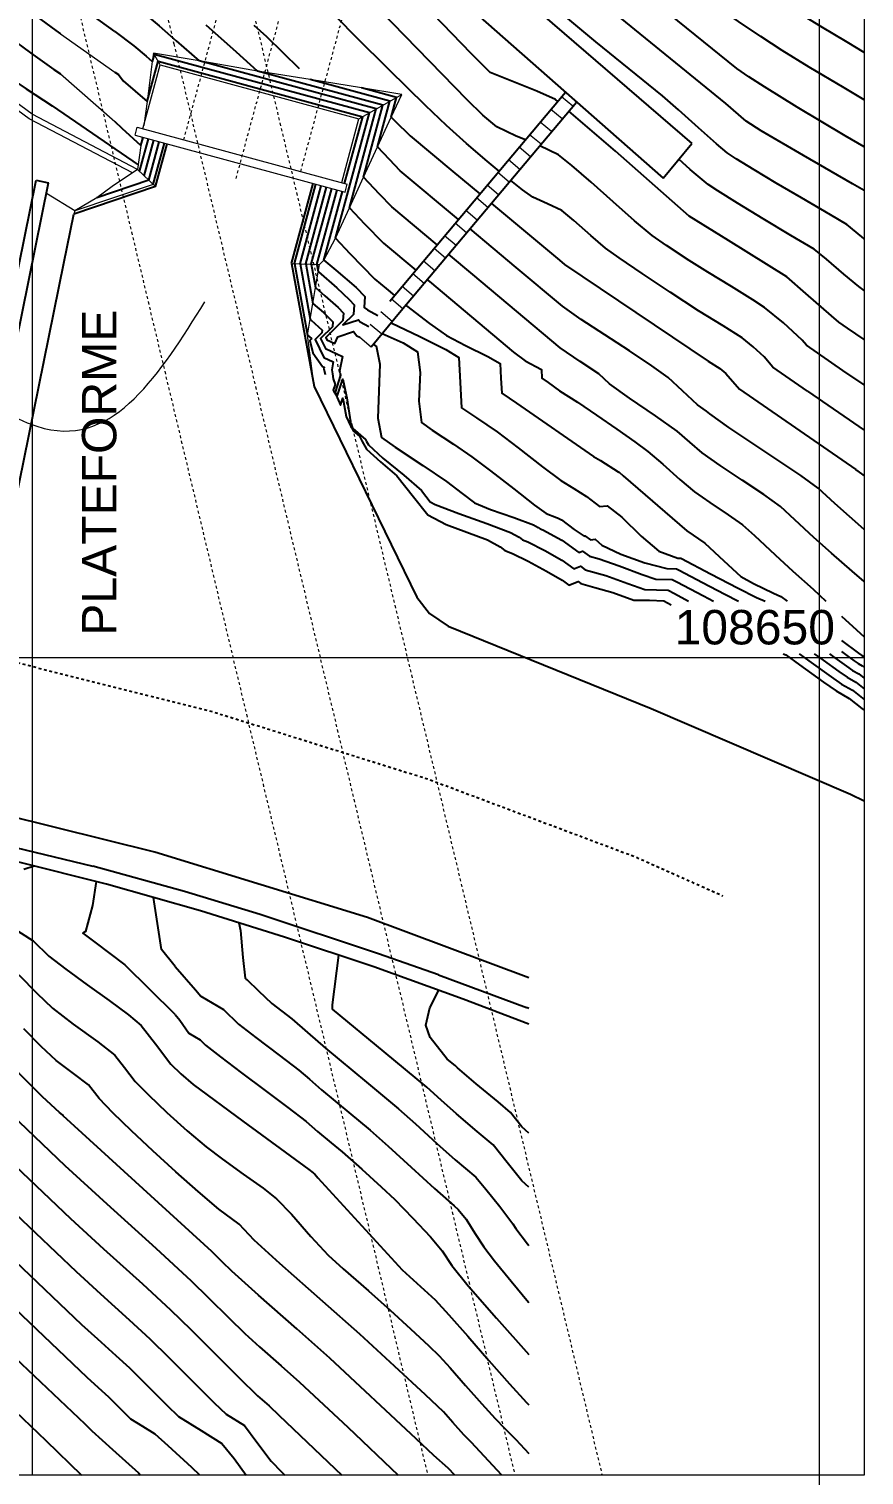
# Model space of a CAD drawing. Extents: x 62344 to 62624, y 108620 to 109406.
# Drawn here: x 62593.4 to 62623.7, y 108767.8 to 108820.3 of the extents above; entities that cross this region are included whole.
import ezdxf

# ---------------------------------------------------------------- set-up
doc = ezdxf.new("R2010")
doc.units = 0
doc.header["$LTSCALE"] = 0.039369
doc.header["$MEASUREMENT"] = 0
for name, pattern in [('DASHDOT', [2.8, 2, -0.25, 0.3, -0.25]), ('NASCOSTA', [9.525, 6.35, -3.175]), ('TRATTEGGIATA', [0.75, 0.5, -0.25]), ('TRATTEGGIATA2', [0.375, 0.25, -0.125]), ('TRATTOPUNTO2', [0.5, 0.25, -0.125, 0, -0.125])]:
    doc.linetypes.add(name, pattern=pattern)
doc.layers.add('0__No_Plot', color=5, linetype='Continuous', plot=False)
for name, color, linetype in [('Av. Pr.Profi', 7, 'Continuous'), ('Bâti', 7, 'Continuous'), ('CANALISATION', 2, 'Continuous'), ('coordinate', 2, 'Continuous'), ('curve livello 1m', 2, 'Continuous'), ('curve livello 5m', 7, 'Continuous'), ('LIN010TR', 2, 'NASCOSTA'), ('LIN018CO', 6, 'Continuous'), ('LIN025CO', 7, 'Continuous'), ('Strade', 7, 'Continuous')]:
    doc.layers.add(name, color=color, linetype=linetype)
doc.styles.add('ARIAL', font='arial.ttf')

msp = doc.modelspace()

# ---------------------------------------------------------------- linework, layer by layer
at = {"layer": '0__No_Plot', "linetype": 'Continuous', "lineweight": 0}
msp.add_xline((62622.07823, 109285.13341, 324), (0, -1), dxfattribs=at)
at = {"layer": 'Av. Pr.Profi', "color": 1, "linetype": 'DASHDOT'}
msp.add_line((62593.91335, 108808.19879), (62593.91603, 108808.17975), dxfattribs=at)
at = {"layer": 'Bâti', "linetype": 'Continuous'}
for p, q in [((62610.64199, 108822.03901), (62617.46399, 108816.15202)), ((62609.67999, 108820.82701), (62616.41199, 108814.90102)), ((62606.49324, 108810.43702), (62612.86975, 108818.01916)), ((62606.90699, 108810.09002), (62613.27518, 108817.66227)), ((62616.41199, 108814.90102), (62617.46399, 108816.15202)), ((62590.68319, 108800.2495), (62593.645, 108814.82599)), ((62591.1344, 108800.1541), (62594.09693, 108814.73416)), ((62593.645, 108814.82599), (62594.09693, 108814.73416)), ((62605.81099, 108808.77502), (62606.90699, 108810.09002)), ((62588.97141, 108791.53657), (62595.70832, 108789.92065)), ((62596.202, 108789.27), (62592.963, 108790.08)), ((62599.02692, 108788.99775), (62595.70832, 108789.92065)), ((62599.609, 108788.299), (62596.202, 108789.27)), ((62601.77699, 108788.174), (62599.02692, 108788.99775)), ((62602.662, 108787.34), (62599.609, 108788.299)), ((62606.07876, 108786.7433), (62601.77699, 108788.174)), ((62605.909, 108786.269), (62602.662, 108787.34)), ((62608.261, 108785.976), (62606.07876, 108786.7433)), ((62609.157, 108785.09799), (62605.909, 108786.269)), ((62608.261, 108785.976), (62611.45799, 108784.787)), ((62611.53953, 108784.18454), (62609.157, 108785.09799)), ((62611.53953, 108784.75271), (62611.45799, 108784.787))]:
    msp.add_line(p, q, dxfattribs=at)
at = {"layer": 'CANALISATION', "linetype": 'Continuous', "lineweight": 0}
for p, q in [((62613.1385, 108817.50818), (62612.72502, 108817.8555)), ((62612.7526, 108817.04875), (62612.33911, 108817.39606)), ((62612.36669, 108816.58931), (62611.9532, 108816.93663)), ((62611.98079, 108816.12988), (62611.5673, 108816.4772)), ((62611.59488, 108815.67045), (62611.18139, 108816.01776)), ((62611.20898, 108815.21102), (62610.79549, 108815.55833)), ((62610.82307, 108814.75158), (62610.40958, 108815.0989)), ((62610.05126, 108813.83272), (62609.63777, 108814.18003)), ((62610.43716, 108814.29215), (62610.02368, 108814.63946)), ((62609.66535, 108813.37328), (62609.25186, 108813.7206)), ((62609.27945, 108812.91385), (62608.86596, 108813.26117)), ((62608.89354, 108812.45442), (62608.48005, 108812.80173)), ((62608.50764, 108811.99499), (62608.09415, 108812.3423)), ((62608.12173, 108811.53555), (62607.70824, 108811.88287)), ((62607.73583, 108811.07612), (62607.32234, 108811.42343)), ((62606.96374, 108810.15749), (62606.55025, 108810.5048)), ((62607.34992, 108810.61669), (62606.93643, 108810.964)), ((62606.57929, 108809.69683), (62606.16755, 108810.04267)), ((62606.19514, 108809.23592), (62605.78165, 108809.58324))]:
    msp.add_line(p, q, dxfattribs=at)
at = {"layer": 'coordinate', "linetype": 'Continuous', "lineweight": 0}
for p, q in [((62593.49999, 108911.77057), (62593.49999, 108767.81839)), ((62541.935, 108797.50002), (62623.7144, 108797.50002))]:
    msp.add_line(p, q, dxfattribs=at)
at = {"layer": 'curve livello 1m', "linetype": 'Continuous', "lineweight": 0}
for p, q in [((62594.53186, 108820.1336), (62596.50663, 108818.74093)), ((62594.53186, 108818.68421), (62596.50663, 108816.95576)), ((62595.05419, 108813.70741), (62594.01659, 108814.33874)), ((62597.89691, 108814.67418), (62595.05418, 108813.70741))]:
    msp.add_line(p, q, dxfattribs=at)
at = {"layer": 'curve livello 1m'}
for p, q in [((62597.67597, 108817.6811), (62598.0724, 108819.14346)), ((62598.0724, 108819.14346), (62605.50416, 108817.12877)), ((62604.84742, 108814.70621), (62605.50416, 108817.12877)), ((62597.40137, 108815.13941), (62597.72323, 108816.32669)), ((62597.45138, 108816.08828), (62597.5302, 108816.37902)), ((62597.56655, 108814.98433), (62597.91627, 108816.27436)), ((62597.89691, 108814.67418), (62598.30233, 108816.1697)), ((62603.02391, 108811.80161), (62603.80376, 108814.67831)), ((62603.43377, 108811.78472), (62604.18983, 108814.57365)), ((62603.6387, 108811.77627), (62604.38286, 108814.52132)), ((62603.84363, 108811.76783), (62604.57589, 108814.46899)), ((62604.09392, 108811.92672), (62604.76893, 108814.41666)), ((62603.02391, 108811.80161), (62603.50369, 108809.19983)), ((62603.43377, 108811.78472), (62603.69802, 108810.35174)), ((62603.6387, 108811.77627), (62603.7948, 108810.92976)), ((62603.84363, 108811.76783), (62603.89157, 108811.50787)), ((62598.19625, 108786.895), (62597.9055, 108788.7845)), ((62598.69283, 108786.28645), (62598.19625, 108786.895)), ((62598.69283, 108784.54083), (62596.86405, 108786.34354))]:
    msp.add_line(p, q, dxfattribs=at)
at = {"layer": 'curve livello 1m', "flags": 128}
for points in [[(62623.7144, 108817.73864), (62622.99044, 108818.1719), (62621.71964, 108818.93291), (62620.74142, 108819.53482), (62620.74142, 108819.53482), (62619.96648, 108820.03775), (62619.14738, 108820.58241), (62618.41694, 108821.0795), (62617.90796, 108821.43973), (62617.90796, 108821.43973), (62616.64068, 108822.46999), (62612.90119, 108825.58794), (62610.41947, 108827.75773), (62610.41947, 108827.75773), (62608.73707, 108829.28026), (62607.48264, 108830.41), (62607.48264, 108830.41), (62603.20613, 108833.31682)], [(62623.7144, 108816.03193), (62623.02361, 108816.43422), (62623.02361, 108816.43422), (62621.28104, 108817.48018), (62620.09279, 108818.20851), (62620.09279, 108818.20851), (62619.52916, 108818.57893), (62619.09091, 108818.88206), (62619.09091, 108818.88206), (62615.7529, 108821.59577), (62610.52301, 108825.9564), (62610.19161, 108826.08877), (62609.53959, 108826.75589), (62609.20238, 108827.07462), (62608.57837, 108827.57509), (62607.91474, 108828.10541), (62607.91474, 108828.10541), (62607.20998, 108828.73798), (62606.39835, 108829.48591), (62605.82228, 108829.99512), (62605.82228, 108829.99512), (62605.26019, 108830.3818)], [(62612.58755, 108817.68361), (62612.50417, 108817.7554), (62611.83309, 108818.0613), (62610.85707, 108818.44764), (62610.13702, 108818.73875), (62610.13702, 108818.73875), (62609.43949, 108819.42109), (62608.06011, 108820.84832), (62606.49427, 108822.47404), (62605.26019, 108823.72867)], [(62623.7144, 108819.45472), (62623.0988, 108819.82973), (62622.14522, 108820.39954), (62621.39004, 108820.86113), (62621.39004, 108820.86113), (62620.49152, 108821.44973), (62619.38389, 108822.19439), (62619.27013, 108822.27265)], [(62596.50663, 108821.70549), (62596.55528, 108821.67079), (62597.20545, 108821.1903), (62597.20545, 108821.1903), (62597.54819, 108820.9048), (62598.11251, 108820.42261), (62598.72912, 108819.88839), (62598.72912, 108819.88839), (62599.55937, 108819.15479)], [(62611.41315, 108816.28715), (62611.08054, 108816.42282), (62610.37731, 108816.76276), (62610.37731, 108816.76276), (62609.87176, 108817.18225), (62609.30232, 108817.74132), (62606.58176, 108820.52808), (62605.26019, 108821.87851)], [(62623.7144, 108812.69532), (62623.62715, 108812.76885), (62623.08789, 108813.21827), (62623.08789, 108813.21827), (62622.49885, 108813.56769), (62621.4359, 108814.18216), (62620.51856, 108814.71821), (62620.51856, 108814.71821), (62619.72807, 108815.19609), (62619.06912, 108815.60135), (62618.73939, 108815.81242), (62618.73939, 108815.81242), (62618.35442, 108816.14067), (62617.69741, 108816.72703), (62616.97334, 108817.37503), (62616.38716, 108817.88821), (62616.38716, 108817.88821), (62613.97734, 108819.84733), (62611.57518, 108821.85023)], [(62589.87812, 108820.87341), (62590.66977, 108820.09932), (62591.15863, 108819.64372), (62591.15863, 108819.64372), (62591.67948, 108819.2494), (62592.46811, 108818.68473), (62592.46811, 108818.68473), (62593.28364, 108818.14104), (62594.23166, 108817.5215), (62597.35316, 108815.38146)], [(62593.63645, 108820.79508), (62594.35857, 108820.25908), (62594.53186, 108820.1336)], [(62592.17922, 108820.39002), (62592.65202, 108820.02532), (62593.43401, 108819.45264), (62594.2906, 108818.84379), (62594.2906, 108818.84379), (62594.53186, 108818.68421)], [(62601.68726, 108818.78515), (62600.92526, 108819.47459), (62599.82082, 108820.45047)], [(62603.20614, 108818.86527), (62602.02118, 108820.02311), (62601.55697, 108820.44311)], [(62605.02319, 108813.82582), (62605.99488, 108817.41018), (62599.55937, 108819.15479)], [(62596.50663, 108818.74093), (62596.63443, 108818.65588), (62596.79924, 108818.43686), (62597.67597, 108817.6811)], [(62605.53036, 108814.93228), (62606.24024, 108817.55088), (62601.68726, 108818.78515)], [(62606.03685, 108816.03622), (62606.48561, 108817.69158), (62603.59856, 108818.47424)], [(62606.53547, 108817.11115), (62606.73097, 108817.83228), (62605.46166, 108818.17638)], [(62623.7144, 108809.04098), (62623.11749, 108809.44844), (62623.11749, 108809.44844), (62622.80043, 108809.67632), (62622.52547, 108809.90685), (62621.59728, 108810.71756), (62620.90618, 108811.31771), (62620.90618, 108811.31771), (62618.78838, 108812.63742), (62617.36486, 108813.5129), (62614.68464, 108815.87814), (62612.99681, 108817.33126)], [(62596.50663, 108816.95576), (62596.75245, 108816.71314), (62597.45138, 108816.08828)], [(62606.53547, 108817.11116), (62606.6659, 108816.98176), (62607.22323, 108816.43459), (62608.77888, 108815.14378), (62609.76274, 108814.32469)], [(62608.98707, 108813.40236), (62606.8692, 108815.16554), (62606.4753, 108815.57621), (62606.03684, 108816.03623)], [(62623.7144, 108807.39885), (62622.9482, 108807.92065), (62621.62499, 108808.83331), (62621.47101, 108809.01192), (62620.78638, 108809.64261), (62620.09675, 108810.20929), (62620.09675, 108810.20929), (62619.66801, 108810.48548), (62618.89784, 108810.96034), (62618.04399, 108811.48537), (62617.36417, 108811.9121), (62617.36417, 108811.9121), (62616.5433, 108812.45379), (62616.01213, 108812.82046), (62616.01213, 108812.82046), (62615.37112, 108813.35042), (62614.59524, 108814.03803), (62613.80075, 108814.75261), (62613.10392, 108815.36349), (62612.62104, 108815.73999), (62612.62104, 108815.73999), (62611.93817, 108816.07246)], [(62623.7144, 108810.82025), (62623.52448, 108810.96076), (62623.52448, 108810.96076), (62622.97643, 108811.41675), (62622.34663, 108811.95845), (62621.90071, 108812.32212), (62621.90071, 108812.32212), (62621.05576, 108812.81539), (62620.04709, 108813.42393), (62619.1164, 108813.99239), (62618.40448, 108814.43416), (62618.05213, 108814.66266), (62618.05213, 108814.66266), (62617.4022, 108815.21683), (62616.98824, 108815.58627)], [(62608.21139, 108812.48002), (62606.56302, 108813.85233), (62606.11154, 108814.31837), (62605.53035, 108814.93229)], [(62605.02319, 108813.82582), (62605.5742, 108813.24378), (62606.25685, 108812.53912), (62606.25685, 108812.53912), (62607.43572, 108811.55767)], [(62610.17775, 108813.97919), (62612.65514, 108811.91669), (62612.83196, 108811.76805), (62614.12322, 108810.8972), (62618.04839, 108808.26009), (62618.4779, 108807.99244), (62618.69391, 108807.80424), (62619.18592, 108807.23352), (62623.41406, 108804.31723), (62623.41851, 108804.31419), (62623.42021, 108804.31285), (62623.43459, 108804.30252), (62623.7144, 108804.089)], [(62623.7144, 108802.14356), (62622.65564, 108803.08582), (62622.04659, 108803.64776), (62621.4153, 108804.10687), (62620.58175, 108804.66573), (62619.67025, 108805.26421), (62618.8051, 108805.84218), (62618.11062, 108806.33949), (62617.98987, 108806.44371), (62617.66382, 108806.67215), (62617.12454, 108807.1726), (62616.59679, 108807.66081), (62616.00176, 108808.08868), (62615.19135, 108808.62526), (62614.29432, 108809.20697), (62613.43942, 108809.77025), (62612.75541, 108810.25152), (62611.0802, 108811.65976), (62609.40207, 108813.05685)], [(62623.7144, 108800.25378), (62623.28541, 108800.63418), (62622.53362, 108801.29116), (62621.89325, 108801.85671), (62621.20087, 108802.4973), (62620.67268, 108802.98284), (62620.07721, 108803.40972), (62619.2888, 108803.93208), (62618.48258, 108804.4652), (62617.83369, 108804.92437), (62617.38307, 108805.31292), (62616.92377, 108805.70977), (62616.13409, 108806.27178), (62615.19342, 108806.90874), (62614.46686, 108807.43112), (62614.07817, 108807.79127), (62613.40384, 108808.24793), (62612.67886, 108808.73499), (62609.50527, 108811.40284), (62608.6264, 108812.13452)], [(62604.09392, 108811.92672), (62604.52718, 108811.5622), (62605.26237, 108810.92798), (62605.58765, 108810.60015), (62605.58765, 108810.60015), (62605.55635, 108810.20811), (62605.67555, 108810.11949), (62606.05684, 108809.9134)], [(62603.89157, 108811.50787), (62603.89917, 108811.50132), (62604.56359, 108810.91346), (62605.0151, 108810.4956), (62605.198, 108810.29639), (62605.198, 108810.29639), (62605.17053, 108809.95238), (62604.77973, 108809.56976), (62605.35481, 108809.75621), (62605.41797, 108809.68292), (62605.72552, 108809.51587)], [(62607.85073, 108811.21218), (62607.93034, 108811.14591), (62610.9764, 108808.58526), (62611.41057, 108808.26249), (62611.99389, 108807.95739), (62612.01276, 108807.63652), (62612.24057, 108807.48212), (62612.64641, 108807.17246), (62613.30958, 108806.76106), (62613.99896, 108806.29729), (62614.73306, 108805.78937), (62615.39244, 108805.32099), (62615.85767, 108804.97582), (62615.85767, 108804.97582), (62616.40148, 108804.5143), (62617.02735, 108803.95701), (62617.55676, 108803.50925), (62617.55676, 108803.50925), (62618.1144, 108803.12094), (62618.77998, 108802.68275), (62619.29878, 108802.31792), (62619.29878, 108802.31792), (62619.73058, 108801.92488), (62620.47997, 108801.22751), (62621.13085, 108800.62759), (62621.13085, 108800.62759), (62621.8623, 108799.98348), (62622.32061, 108799.54685)], [(62603.7948, 108810.92976), (62604.13515, 108810.63269), (62604.61393, 108810.1973), (62604.80834, 108809.99264), (62604.80834, 108809.99264), (62604.78728, 108809.7288), (62604.16495, 108809.11951), (62604.20642, 108809.03441), (62604.49482, 108808.89891), (62604.60177, 108809.14364), (62605.16533, 108809.32635), (62605.2949, 108809.17599), (62605.39751, 108809.12232)], [(62603.69802, 108810.35174), (62604.07997, 108810.01834), (62604.41869, 108809.68889), (62604.41869, 108809.68889), (62604.40403, 108809.50522), (62603.9708, 108809.08106), (62604.15098, 108808.71135), (62604.76813, 108808.4214), (62604.66622, 108807.8978), (62604.67462, 108807.85624), (62604.68221, 108807.80182), (62604.70309, 108807.74411), (62604.50441, 108807.13295), (62604.51061, 108807.12014), (62604.51858, 108807.10685), (62604.53056, 108807.08844), (62604.57893, 108806.97941), (62604.78326, 108807.59873), (62604.92317, 108806.92705), (62605.07439, 108805.96221), (62605.07439, 108805.96221), (62605.12596, 108805.85574), (62605.1317, 108805.84388), (62605.13731, 108805.83231), (62605.14813, 108805.80997), (62605.61003, 108805.41456), (62605.64809, 108805.34386), (62605.71578, 108805.21812), (62606.23606, 108804.73867), (62607.00212, 108804.1154), (62607.63575, 108803.55481), (62607.63575, 108803.55481), (62607.95396, 108803.1545), (62608.14221, 108803.05279), (62608.99753, 108802.72296), (62610.01758, 108802.36807), (62610.87409, 108802.03789), (62610.87409, 108802.03789), (62611.18652, 108801.86937), (62611.30862, 108801.77221), (62611.49857, 108801.70106), (62612.12051, 108801.38539), (62612.74289, 108801.02989), (62612.74289, 108801.02989), (62613.1752, 108800.72036), (62613.40946, 108800.80726), (62613.58184, 108800.68546), (62614.33725, 108800.47021), (62615.13242, 108800.18202), (62615.754, 108799.96262), (62616.59321, 108799.9452), (62616.82551, 108799.81621), (62617.33823, 108799.54685)], [(62606.5425, 108809.65269), (62607.5778, 108809.14814), (62608.52456, 108808.67931), (62608.99104, 108808.38539), (62608.99104, 108808.38539), (62609.04742, 108807.48465), (62609.0983, 108806.56159), (62609.0983, 108806.56159), (62609.63535, 108806.19316), (62610.39316, 108805.68398), (62610.39316, 108805.68398), (62611.15532, 108805.10664), (62612.0374, 108804.42072), (62612.69991, 108803.92393), (62612.69991, 108803.92393), (62613.17302, 108803.63089), (62613.63206, 108803.34567), (62613.63206, 108803.34567), (62614.10346, 108802.97366), (62614.37953, 108803.00606), (62614.9204, 108802.59481), (62615.61818, 108801.89747), (62616.26378, 108801.35184), (62616.26378, 108801.35184), (62616.95242, 108801.10512), (62617.05375, 108801.10302), (62617.0818, 108801.08744), (62618.13434, 108800.53135), (62619.14523, 108800.00926), (62619.81121, 108799.67778), (62619.81121, 108799.67778), (62620.12092, 108799.54685)], [(62603.50334, 108809.20013), (62603.63939, 108809.08138), (62603.63752, 108809.05806), (62603.5825, 108809.00418), (62603.69846, 108808.55448), (62604.04009, 108808.06524), (62604.10523, 108808.03464), (62604.09447, 108807.97937), (62604.13708, 108807.7684)], [(62606.2149, 108809.25963), (62606.97432, 108808.92465), (62607.48962, 108808.59938), (62607.48962, 108808.59938), (62607.59437, 108807.84332), (62607.54323, 108806.80822), (62607.64107, 108806.02412), (62607.64107, 108806.02412), (62608.03002, 108805.74892), (62608.80342, 108805.23677), (62609.46946, 108804.78491), (62609.46946, 108804.78491), (62610.14854, 108804.27232), (62610.98833, 108803.61833), (62611.74353, 108803.03273), (62612.16883, 108802.7253), (62612.16883, 108802.7253), (62612.54398, 108802.58593), (62612.57393, 108802.56977), (62612.58563, 108802.56046), (62612.60383, 108802.55364), (62612.72309, 108802.48932), (62613.19034, 108802.14897), (62613.54226, 108801.9028), (62613.54226, 108801.9028), (62613.57021, 108801.91317), (62613.77521, 108801.76832), (62613.94417, 108801.78815), (62614.1928, 108801.56987), (62614.88054, 108801.24549), (62615.75466, 108800.93231), (62616.55294, 108800.72429), (62616.55294, 108800.72429), (62616.90023, 108800.71708), (62616.99636, 108800.6637), (62617.84445, 108800.21563), (62618.65898, 108799.79495), (62619.15745, 108799.54685)], [(62605.88706, 108808.86628), (62605.9882, 108808.81338), (62606.12395, 108808.1414), (62606.09103, 108807.17038), (62606.05562, 108806.18918), (62606.18385, 108805.48666), (62606.18385, 108805.48666), (62606.68629, 108805.13115), (62607.68537, 108804.46956), (62608.54575, 108803.88584), (62608.54575, 108803.88584), (62609.11887, 108803.44566), (62609.56431, 108803.10868), (62609.56431, 108803.10868), (62610.14752, 108802.87572), (62610.99248, 108802.58412), (62611.70903, 108802.31192), (62611.70903, 108802.31192), (62611.88022, 108802.21958), (62611.94712, 108802.16634), (62612.0512, 108802.12736), (62612.73298, 108801.75961), (62613.35872, 108801.31159), (62613.48983, 108801.36022), (62613.74209, 108801.18198), (62614.08873, 108801.08321), (62614.81507, 108800.82444), (62615.65202, 108800.51313), (62616.15346, 108800.34346), (62616.15346, 108800.34346), (62616.74671, 108800.33115), (62616.91093, 108800.23996), (62617.87842, 108799.7317), (62618.24501, 108799.54685)], [(62622.89405, 108799.00115), (62623.43744, 108798.50364), (62623.7144, 108798.24964)], [(62622.89405, 108799.00115), (62623.43744, 108798.50364), (62623.7144, 108798.24964)], [(62621.35926, 108797.6322), (62621.79497, 108797.31477), (62622.52111, 108796.79484), (62622.89739, 108796.53237), (62623.2944, 108796.30992), (62623.7144, 108795.97498)], [(62621.90679, 108797.6322), (62622.22413, 108797.401), (62622.79877, 108796.98955), (62623.09655, 108796.78184), (62623.41073, 108796.6058), (62623.7144, 108796.36363)], [(62622.4543, 108797.6322), (62622.65331, 108797.48722), (62623.07645, 108797.18424), (62623.29572, 108797.03129), (62623.52706, 108796.90167), (62623.7144, 108796.75227)], [(62622.89405, 108797.71071), (62623.08248, 108797.57343), (62623.35412, 108797.37893), (62623.49489, 108797.28075), (62623.6434, 108797.19753), (62623.7144, 108797.14091)], [(62595.8245, 108789.36441), (62595.69563, 108788.49681), (62595.43216, 108787.54625), (62595.3461, 108787.48654), (62595.77795, 108787.16136), (62596.86405, 108786.34354)], [(62601.00029, 108787.86197), (62601.06133, 108787.58451), (62601.15527, 108786.61131), (62601.23887, 108785.86308), (62601.27328, 108785.82315), (62601.29186, 108785.812), (62601.72165, 108785.40078), (62602.20295, 108784.93371), (62602.93143, 108784.38004), (62603.49575, 108783.88678), (62604.15219, 108783.3104), (62605.64342, 108782.0791), (62606.80785, 108781.11764), (62607.42543, 108780.56451), (62608.19937, 108779.85841), (62608.86422, 108779.26116), (62609.60828, 108778.6331), (62609.98222, 108778.20278), (62610.48345, 108777.57323), (62610.96159, 108776.93331), (62611.06329, 108776.77451), (62611.49383, 108776.21367), (62611.53953, 108776.1567)], [(62611.53953, 108778.26475), (62611.28199, 108778.49823), (62610.75248, 108779.16532), (62610.24033, 108779.80657), (62610.24033, 108779.80657), (62609.66398, 108780.2956), (62608.90714, 108780.9319), (62608.90714, 108780.9319), (62608.35669, 108781.42928), (62607.83399, 108781.90075), (62607.83399, 108781.90075), (62606.2836, 108783.18089), (62604.41063, 108784.72738), (62604.40757, 108784.84662), (62604.41334, 108784.89302), (62604.63673, 108786.68865)], [(62593.01696, 108785.98348), (62593.66691, 108785.31659), (62594.23962, 108784.76329), (62594.99245, 108784.18968), (62595.89003, 108783.54669), (62596.50593, 108783.0623), (62596.85776, 108782.60821), (62597.23759, 108782.11043), (62597.72205, 108781.6187), (62598.3936, 108780.98465), (62599.13145, 108780.31963), (62599.81478, 108779.73498), (62600.4148, 108779.28095), (62601.16736, 108778.7472), (62601.88473, 108778.2364), (62602.37924, 108777.85119), (62602.91426, 108777.28426), (62603.62451, 108776.478), (62604.24893, 108775.80204), (62604.79875, 108775.30828), (62605.71681, 108774.50108), (62606.50549, 108773.80055), (62607.24561, 108773.1221), (62607.90484, 108772.50835), (62608.28542, 108772.14341), (62608.6842, 108771.70771), (62609.24217, 108771.07364), (62609.82892, 108770.40566), (62610.31401, 108769.86825), (62610.66786, 108769.50787), (62611.0636, 108769.10601), (62611.53953, 108768.59611)], [(62598.69283, 108786.28645), (62599.42632, 108785.43526), (62599.62075, 108785.20962), (62600.44422, 108784.71545), (62600.99748, 108784.1821), (62601.6208, 108783.69826), (62602.47122, 108783.06699), (62603.19016, 108782.51559), (62603.56743, 108782.18583), (62604.00629, 108781.80049), (62605.00324, 108780.97731), (62605.78172, 108780.33453), (62606.42936, 108779.75765), (62607.2622, 108778.99916), (62608.11468, 108778.22233), (62608.82129, 108777.59041), (62608.97623, 108777.45963), (62609.25804, 108777.10567), (62609.58261, 108776.59836), (62609.90214, 108776.09988), (62610.28977, 108775.60033), (62610.89269, 108774.85801), (62611.53002, 108774.09563), (62611.53953, 108774.0847)], [(62598.69283, 108784.54083), (62598.86235, 108784.32669), (62599.19214, 108783.86161), (62599.59658, 108783.6189), (62599.79201, 108783.4305), (62600.33679, 108782.99706), (62601.10405, 108782.42054), (62601.96461, 108781.78279), (62602.78928, 108781.1657), (62603.44888, 108780.65114), (62603.86039, 108780.29058), (62604.36307, 108779.87552), (62604.75559, 108779.55142), (62605.4719, 108778.92174), (62606.18018, 108778.28232), (62606.66792, 108777.82497), (62607.3284, 108777.1505), (62607.96824, 108776.46152), (62608.39551, 108775.96473), (62608.39551, 108775.96473), (62608.74098, 108775.42525), (62609.3366, 108774.69193), (62610.36479, 108773.50969), (62611.53953, 108772.19215)], [(62610.55505, 108767.81839), (62609.44476, 108769.00791), (62609.44476, 108769.00791), (62609.17261, 108769.28465), (62608.78347, 108769.72228), (62608.43611, 108770.11068), (62608.43611, 108770.11068), (62607.78808, 108770.73206), (62606.66557, 108771.77713), (62605.40534, 108772.93235), (62605.40534, 108772.93235), (62604.06243, 108774.12518), (62602.49921, 108775.49962), (62601.56301, 108776.34037), (62601.56301, 108776.34037), (62601.02342, 108776.93176), (62600.28332, 108777.47542), (62599.5347, 108778.10892), (62598.71499, 108778.83057), (62597.88459, 108779.58467), (62597.10392, 108780.31553), (62596.43339, 108780.96747), (62595.93343, 108781.4848), (62595.93343, 108781.4848), (62595.55135, 108781.98188), (62594.99982, 108782.39982), (62594.36785, 108782.87016), (62594.36785, 108782.87016), (62593.82979, 108783.37392), (62593.19224, 108784.01847)], [(62608.85404, 108767.81839), (62608.60621, 108768.07286), (62608.60621, 108768.07286), (62608.09003, 108768.52711), (62607.45167, 108769.13476), (62604.3052, 108772.06416), (62603.11265, 108773.12454), (62601.71635, 108774.35288), (62600.75185, 108775.21585), (62600.75185, 108775.21585), (62600.39952, 108775.56357), (62600.02796, 108775.93106), (62600.02796, 108775.93106), (62595.31509, 108780.22704), (62594.62927, 108780.85917), (62594.59676, 108780.90146), (62594.49607, 108780.97704), (62593.88035, 108781.54758), (62593.15489, 108782.27278), (62592.88273, 108782.55236)], [(62592.88273, 108780.78404), (62593.03025, 108780.63854), (62594.69079, 108779.05678), (62596.20815, 108777.67003), (62597.98803, 108776.05934), (62599.27848, 108774.87491), (62599.90726, 108774.25734), (62600.63748, 108773.52668), (62601.22039, 108772.95629), (62601.75909, 108772.47429), (62602.53897, 108771.78822), (62603.20505, 108771.19596), (62604.96246, 108769.55979), (62606.79189, 108767.81839)], [(62592.88273, 108777.31692), (62595.09386, 108775.21069), (62595.98213, 108774.39888), (62597.02409, 108773.45597), (62597.77953, 108772.76259), (62598.47588, 108772.07963), (62599.33828, 108771.21537), (62600.11224, 108770.44206), (62600.54329, 108770.03197), (62601.20757, 108769.61962), (62601.66379, 108769.01831), (62602.1823, 108768.31738), (62602.5724, 108767.92146), (62602.67937, 108767.81839)], [(62592.88273, 108775.58585), (62595.29539, 108773.28765), (62595.86912, 108772.7633), (62596.54211, 108772.15428), (62597.03005, 108771.70644), (62597.66169, 108771.08357), (62598.38659, 108770.35673), (62598.81514, 108769.94275), (62599.63909, 108769.43707), (62600.38342, 108768.96923), (62600.84022, 108768.41856), (62601.26865, 108767.81839)], [(62599.59324, 108767.81839), (62599.30074, 108768.09318), (62599.30074, 108768.09318), (62598.44517, 108768.88136), (62597.96549, 108769.3082), (62597.96549, 108769.3082), (62597.51739, 108769.58529), (62597.087, 108769.85352), (62597.087, 108769.85352), (62596.73539, 108770.19882), (62596.28057, 108770.65028), (62596.28057, 108770.65028), (62595.91055, 108770.988), (62595.49693, 108771.3646), (62595.49693, 108771.3646), (62592.88273, 108773.85478)], [(62592.88273, 108772.07441), (62595.4138, 108769.67468), (62595.66657, 108769.43003), (62596.41343, 108768.74664), (62597.35666, 108767.89476), (62597.44028, 108767.81839)]]:
    msp.add_lwpolyline(points, dxfattribs=at)
at = {"layer": 'curve livello 5m'}
for p, q in [((62596.50663, 108820.21836), (62594.53186, 108821.64487)), ((62597.73173, 108814.82926), (62598.1093, 108816.22203)), ((62597.73173, 108814.82926), (62595.8479, 108814.18859)), ((62597.9795, 108814.59665), (62595.00811, 108813.58611)), ((62603.22884, 108811.79316), (62603.99679, 108814.62598)), ((62603.22884, 108811.79316), (62603.60008, 108809.77998)), ((62621.65657, 108807.17047), (62623.7144, 108805.74704)), ((62611.09379, 108806.73424), (62613.88662, 108804.79923))]:
    msp.add_line(p, q, dxfattribs=at)
at = {"layer": 'curve livello 5m', "flags": 128}
for points in [[(62623.7144, 108814.44701), (62623.29071, 108814.69835), (62621.51436, 108815.72521), (62619.98135, 108816.62104), (62619.42666, 108816.96218), (62618.69331, 108817.60934), (62614.86512, 108820.72155), (62611.04909, 108823.90331), (62610.17796, 108824.25126), (62609.79107, 108824.63686), (62609.08284, 108825.37241), (62608.46404, 108826.00489), (62607.96696, 108826.48312), (62607.57762, 108826.8427), (62607.04105, 108827.28668), (62606.32725, 108827.85246), (62605.54327, 108828.46722), (62605.26019, 108828.6911)], [(62603.20613, 108822.12737), (62605.26019, 108820.0326)], [(62596.50663, 108820.21836), (62597.1959, 108819.70358), (62597.1959, 108819.70358), (62597.63741, 108819.32632), (62597.86116, 108819.12862)], [(62610.46346, 108815.15791), (62610.03061, 108815.51706), (62609.27676, 108816.16282), (62608.5475, 108816.80842), (62607.7809, 108817.5419), (62606.47143, 108818.82752), (62605.26019, 108820.0326)], [(62604.51602, 108812.71936), (62605.74952, 108817.26947), (62597.9317, 108819.38882), (62597.86116, 108819.12862)], [(62621.65657, 108807.17047), (62620.40546, 108808.03341), (62620.08246, 108808.40808), (62619.68634, 108808.77299), (62619.28733, 108809.10087), (62618.59365, 108809.53542), (62617.70628, 108810.08609), (62616.66919, 108810.76448), (62615.6547, 108811.43993), (62614.82122, 108812.00603), (62614.32714, 108812.35635), (62613.78798, 108812.81512), (62613.17415, 108813.36571), (62612.73791, 108813.72459), (62612.21567, 108813.96318), (62611.68639, 108814.20391), (62611.31076, 108814.4751), (62610.88161, 108814.81613)], [(62604.51602, 108812.71936), (62605.03684, 108812.1692), (62605.95067, 108811.22592), (62605.95067, 108811.22592), (62606.35541, 108810.88896), (62606.65883, 108810.63389)], [(62607.07218, 108810.28643), (62607.0921, 108810.26968), (62607.93132, 108809.62747), (62608.54306, 108809.191), (62608.54306, 108809.191), (62609.23748, 108808.82513), (62610.05361, 108808.42823), (62610.49247, 108808.17139), (62610.49247, 108808.17139), (62610.52561, 108807.64179), (62610.55553, 108807.09905), (62610.55553, 108807.09905), (62611.09379, 108806.73424)], [(62603.60008, 108809.77998), (62603.63827, 108809.74765), (62604.02904, 108809.38514), (62604.02904, 108809.38514), (62604.02078, 108809.28164), (62603.77665, 108809.04262), (62604.09553, 108808.3883), (62604.43668, 108808.22802), (62604.38035, 108807.93859), (62604.40912, 108807.79614), (62604.43514, 108807.60962), (62604.50668, 108807.41184), (62604.43793, 108807.20034), (62604.45965, 108807.1555), (62604.48754, 108807.10898), (62604.52948, 108807.04456), (62604.69877, 108806.66292), (62604.78147, 108806.91357), (62604.89929, 108806.25124), (62605.07695, 108805.88446), (62605.09673, 108805.8436), (62605.11605, 108805.80373), (62605.15332, 108805.72677), (62605.38661, 108805.52707), (62605.47782, 108805.35763), (62605.64006, 108805.05627), (62606.15668, 108804.60318), (62606.74683, 108804.09746), (62606.74683, 108804.09746), (62607.34475, 108803.33575), (62607.87264, 108802.68116), (62607.87264, 108802.68116), (62608.53866, 108802.32131), (62609.28854, 108802.0427), (62610.03914, 108801.76388), (62610.03914, 108801.76388), (62610.49282, 108801.51917), (62610.67011, 108801.37809), (62610.94593, 108801.27477), (62611.51448, 108800.99367), (62612.18368, 108800.63271), (62612.75278, 108800.30018), (62612.75278, 108800.30018), (62612.99166, 108800.12914), (62613.32908, 108800.25431), (62613.42158, 108800.18895), (62613.92946, 108800.04159), (62614.58576, 108799.85722), (62614.58576, 108799.85722), (62615.35452, 108799.58179), (62615.91819, 108799.57352), (62616.43969, 108799.55927), (62616.43969, 108799.55927), (62616.70246, 108799.41335)], [(62613.88662, 108804.79923), (62614.14481, 108804.64433), (62614.78823, 108804.23609), (62614.78823, 108804.23609), (62614.80505, 108804.22282), (62614.81489, 108804.22397), (62614.96626, 108804.09108), (62617.27983, 108802.09413), (62617.92487, 108801.653), (62618.61553, 108801.01081), (62619.23745, 108800.44197), (62619.23745, 108800.44197), (62619.70101, 108800.18566), (62620.42682, 108799.82769), (62620.42682, 108799.82769), (62620.68634, 108799.71798), (62620.92124, 108799.54685)], [(62622.89405, 108798.10959), (62623.51166, 108797.65965), (62623.6318, 108797.57363), (62623.69405, 108797.5302), (62623.7144, 108797.5188)], [(62620.77627, 108797.6322), (62620.87082, 108797.58916), (62620.87082, 108797.58916), (62621.36579, 108797.22856), (62622.24343, 108796.60015), (62622.69823, 108796.28292), (62623.17806, 108796.01406), (62623.63671, 108795.64176), (62623.7144, 108795.58119)], [(62593.57399, 108789.92721), (62593.19742, 108789.79591)], [(62592.79927, 108787.67979), (62593.54226, 108787.21569), (62594.1114, 108786.65641), (62594.71794, 108786.17898), (62595.49225, 108785.61613), (62596.2982, 108785.04062), (62596.99966, 108784.52522), (62597.46052, 108784.14271), (62597.46052, 108784.14271), (62597.98045, 108783.47167), (62598.54176, 108782.73606), (62598.54176, 108782.73606), (62598.90261, 108782.38464), (62599.34625, 108781.99455), (62599.34625, 108781.99455), (62601.15176, 108780.66457), (62603.54667, 108778.90901), (62603.54667, 108778.90901), (62603.70761, 108778.7867), (62603.71449, 108778.78067), (62603.72289, 108778.77373), (62603.72945, 108778.76831), (62603.76142, 108778.73945), (62603.88044, 108778.61129), (62606.93485, 108775.26371), (62607.60564, 108774.66875), (62608.13474, 108774.17615), (62608.62927, 108773.64017), (62609.31792, 108772.8619), (62610.09137, 108771.97919), (62610.84031, 108771.12989), (62611.45541, 108770.45184), (62611.45541, 108770.45184), (62611.53953, 108770.36617)], [(62611.53953, 108780.23317), (62611.28321, 108780.46404), (62610.87238, 108780.98004), (62610.42292, 108781.36681), (62609.63085, 108782.02713), (62608.95007, 108782.60265), (62608.86012, 108782.68386), (62608.57318, 108782.92078), (62607.95397, 108783.6996), (62607.8013, 108784.15556), (62607.94402, 108784.78595), (62608.26399, 108785.41995)], [(62592.88273, 108779.04799), (62594.89232, 108777.13373), (62594.89232, 108777.13373), (62596.09514, 108776.03445), (62597.50606, 108774.75766), (62598.529, 108773.81875), (62598.529, 108773.81875), (62599.26508, 108773.09969), (62600.15095, 108772.21456), (62601.01582, 108771.35101), (62601.68893, 108770.69672), (62601.68893, 108770.69672), (62602.1049, 108770.32776), (62602.47325, 108769.98483), (62604.74921, 108767.81839)], [(62592.88273, 108770.13349), (62593.99785, 108769.07623), (62595.29745, 108767.81839)]]:
    msp.add_lwpolyline(points, dxfattribs=at)
at = {"layer": 'LIN010TR', "linetype": 'TRATTOPUNTO2', "lineweight": 0, "ltscale": 5}
msp.add_line((62600.90787, 108814.88848), (62617.15333, 108874.81449), dxfattribs=at)
at = {"layer": 'LIN010TR', "linetype": 'TRATTOPUNTO2', "lineweight": 0, "ltscale": 5, "flags": 128}
msp.add_lwpolyline([(62508.80759, 108883.9199), (62534.46972, 108893.3201), (62541.83136, 108896.01671, -0.44895429), (62586.14641, 108872.21763), (62598.64492, 108819.78073)], format="xyb", dxfattribs=at)
msp.add_lwpolyline([(62598.64492, 108819.78073), (62611.03031, 108767.81839)], dxfattribs=at)
at = {"layer": 'LIN018CO', "lineweight": 0}
for p, q in [((62598.14978, 108819.00851), (62597.90124, 108819.44193)), ((62605.36921, 108817.05138), (62606.92036, 108817.94089)), ((62597.9795, 108814.59665), (62597.32897, 108815.20738)), ((62602.92145, 108811.80583), (62603.93445, 108811.76409))]:
    msp.add_line(p, q, dxfattribs=at)
msp.add_lwpolyline([(62623.7144, 108767.81839), (62487.31004, 108767.81839), (62487.31004, 108911.77057), (62623.7144, 108911.77057)], close=True, dxfattribs=at)
at = {"layer": 'LIN018CO', "linetype": 'Continuous', "lineweight": 0, "flags": 128}
for points in [[(62597.1487, 108815.08651), (62593.39647, 108817.0576), (62579.24268, 108827.47047), (62565.20541, 108837.24766), (62563.29137, 108840.23775), (62561.81658, 108844.44612)], [(62597.32897, 108815.20738), (62593.49796, 108817.21985), (62579.35377, 108827.62565), (62565.34566, 108837.38254)]]:
    msp.add_lwpolyline(points, dxfattribs=at)
at = {"layer": 'LIN018CO', "lineweight": 0, "flags": 128}
for points in [[(62603.7457, 108807.33602), (62603.50334, 108809.20013), (62603.60008, 108809.77998), (62603.69802, 108810.35174), (62603.7948, 108810.92976), (62603.93445, 108811.76409), (62604.09392, 108811.92672), (62604.51602, 108812.71936), (62605.02319, 108813.82582), (62605.53036, 108814.93228), (62606.03685, 108816.03622), (62606.53547, 108817.11115), (62606.92036, 108817.94089), (62605.46166, 108818.17638), (62603.59856, 108818.47424), (62601.68726, 108818.78515), (62599.55937, 108819.15479), (62597.90124, 108819.44193), (62597.86116, 108819.12862), (62597.67597, 108817.6811), (62597.55244, 108816.80505)], [(62597.49377, 108816.3889), (62597.45138, 108816.08828), (62597.32897, 108815.20738), (62596.40929, 108814.59076), (62595.8479, 108814.18859), (62595.05418, 108813.70741), (62595.00811, 108813.58611)]]:
    msp.add_lwpolyline(points, dxfattribs=at)
at = {"layer": 'LIN018CO', "linetype": 'Continuous', "lineweight": 0}
msp.add_spline([(62589.06388, 108804.05427), (62589.55436, 108807.43552), (62593.9405, 108805.81528), (62599.77656, 108810.41338)], degree=3, dxfattribs=at)
at = {"layer": 'LIN025CO', "linetype": 'TRATTEGGIATA', "lineweight": 0, "ltscale": 2}
for p, q in [((62599.00818, 108816.28918), (62615.02997, 108875.39012)), ((62603.2549, 108815.13793), (62619.27669, 108874.23887)), ((62589.14248, 108872.93175), (62614.1966, 108767.81839)), ((62583.15022, 108871.50404), (62607.86403, 108767.81839))]:
    msp.add_line(p, q, dxfattribs=at)
at = {"layer": 'LIN025CO', "linetype": 'Continuous', "lineweight": 0}
for p, q in [((62597.52183, 108816.69212), (62598.14978, 108819.00851)), ((62598.14978, 108819.00851), (62605.36921, 108817.05138)), ((62604.74125, 108814.73499), (62605.36921, 108817.05138)), ((62597.24065, 108816.45751), (62597.31915, 108816.74706)), ((62597.24065, 108816.45751), (62604.86544, 108814.3905)), ((62597.31915, 108816.74706), (62604.94394, 108814.68004)), ((62604.86544, 108814.3905), (62604.94394, 108814.68004)), ((62605.3975, 108809.12233), (62605.81099, 108808.77502))]:
    msp.add_line(p, q, dxfattribs=at)
at = {"layer": 'Strade', "linetype": 'Continuous'}
for p, q in [((62597.9795, 108814.59665), (62598.39885, 108816.14354)), ((62602.92145, 108811.80583), (62603.70725, 108814.70447)), ((62594.64799, 108811.814), (62595.00811, 108813.58611)), ((62602.92145, 108811.80583), (62603.7457, 108807.33602))]:
    msp.add_line(p, q, dxfattribs=at)
at = {"layer": 'Strade', "linetype": 'Continuous', "flags": 128}
for points in [[(62591.76199, 108797.612), (62594.64799, 108811.814)], [(62603.7457, 108807.33602), (62607.465, 108799.689), (62607.925, 108799.101), (62608.606, 108798.63), (62615.98199, 108795.647), (62623.22, 108792.541), (62623.7144, 108792.29791)], [(62611.53953, 108785.86685), (62605.679, 108788.056), (62597.959, 108790.427), (62590.681, 108792.23801)]]:
    msp.add_lwpolyline(points, dxfattribs=at)
at = {"layer": 'Strade', "color": 2, "linetype": 'TRATTEGGIATA2', "ltscale": 5, "flags": 128}
msp.add_lwpolyline([(62591.791, 108797.604), (62600.106, 108795.51401), (62607.873, 108793.08701), (62615.403, 108790.26401), (62618.57931, 108788.84847)], dxfattribs=at)

# ---------------------------------------------------------------- texts
at = {"layer": 'coordinate', "color": 1, "style": 'ARIAL'}
msp.add_text('PLATEFORME', height=1.25, rotation=90, dxfattribs=at).set_placement((62596.55829, 108798.28793))
msp.add_text('108650', height=1.25, dxfattribs=at).set_placement((62616.83147, 108797.97267))

doc.saveas('drawing.dxf')
